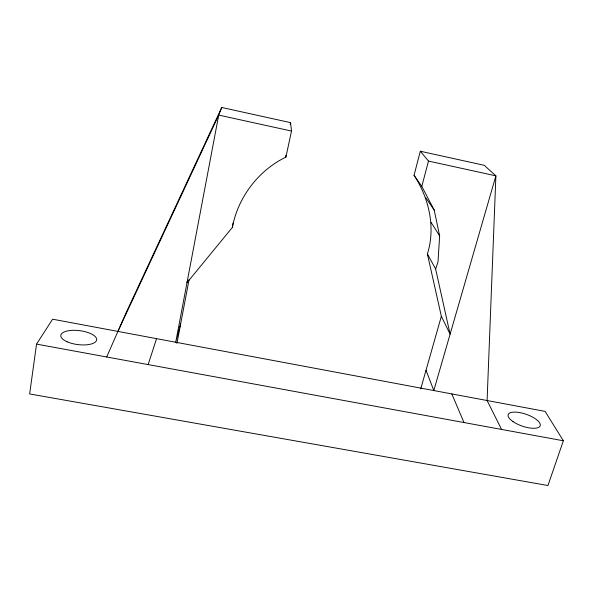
<?xml version="1.0" encoding="UTF-8"?>
<svg xmlns="http://www.w3.org/2000/svg" width="593" height="593" viewBox="0 0 593 593"><rect width="100%" height="100%" fill="white"/><g stroke="black" fill="none" stroke-linecap="round" stroke-linejoin="round"><path stroke-width="0.89" d="M501.567 429.428L487.098 400.52L495.896 175.854L484.259 165.314L420.318 151.23L414.047 175.291C429.006 198.166 435.818 227.497 427.39 253.96L441.355 316.306L450.109 334.178L435.625 268.948L427.39 253.96M414.047 175.291L421.801 186.387L434.202 210.07L439.65 235.91L437.975 262.091L435.625 268.948M36.544 344.11L29.65 393.945L547.947 485.526L563.35 440.769L545.1 411.379L52.592 319.19L36.544 344.11L563.35 440.769M187.484 280.963L186.988 282.728L232.367 227.423L233.101 223.02M176.951 343.391L189.085 279.511M290.192 124.404L290.57 122.64L221.745 107.474L125.849 313.297L106.688 356.986M232.367 227.423C237.919 197.41 258.415 170.391 285.9 157.108L291.504 131.053L290.57 122.64M421.801 186.387L428.494 161.081L420.318 151.23M180.687 323.711L175.721 342.235L218.728 115.094L221.745 107.474M420.726 388.897L441.355 316.306M148.154 364.591L156.552 338.647M117.903 331.413L218.728 115.094L291.504 131.053M428.494 161.081L495.896 175.854L433.802 390.542L426.019 370.277M425.87 197.832L434.202 210.07M431.118 222.457L439.65 235.91M451.836 393.922L463.971 422.535M285.782 155.336L285.9 157.108M513.012 421.608A16.945 6.234 19.2 0 0 539.845 426.397A16.945 6.234 19.2 0 0 519.676 412.572A16.945 6.234 19.2 0 0 513.012 421.608M67.105 341.783A18.057 7.027 7.1 0 0 96.37 340.767A18.057 7.027 7.1 0 0 72.68 330.323A18.057 7.027 7.1 0 0 67.105 341.783"/></g></svg>
